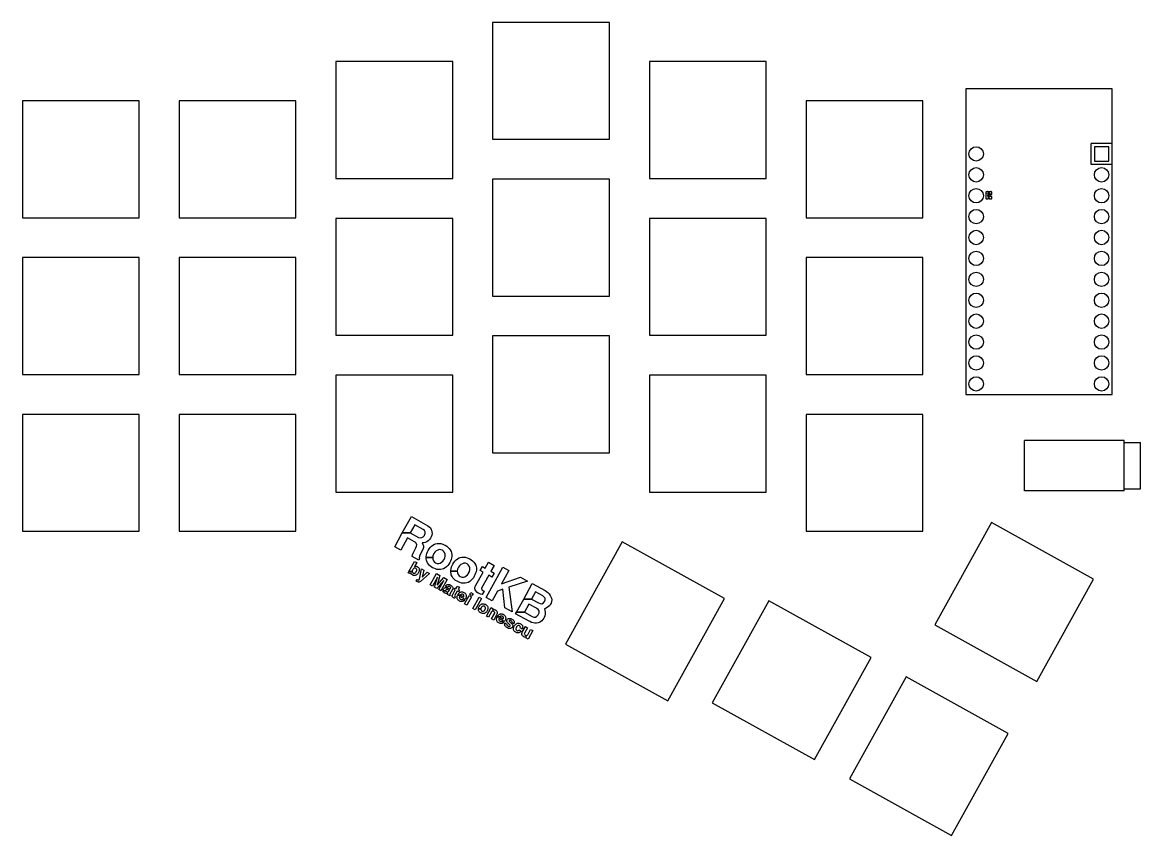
# Model space of a CAD drawing. Extents: x 79 to 215, y -144 to -45.
import ezdxf

# ---------------------------------------------------------------- set-up
doc = ezdxf.new("R2010")
doc.units = 0
doc.layers.add('BLACK', color=7, linetype='CONTINUOUS')

msp = doc.modelspace()

# ---------------------------------------------------------------- linework, layer by layer
at = {"layer": 'BLACK', "linetype": 'CONTINUOUS'}
for p, q in [((135.775, -45.2875), (135.775, -59.4875)), ((149.975, -45.2875), (135.775, -45.2875)), ((149.975, -59.4875), (149.975, -45.2875)), ((116.725, -50.05), (116.725, -64.25)), ((130.925, -50.05), (116.725, -50.05)), ((130.925, -64.25), (130.925, -50.05)), ((154.825, -50.05), (154.825, -64.25)), ((169.025, -50.05), (154.825, -50.05)), ((169.025, -64.25), (169.025, -50.05)), ((193.2745, -53.354545), (193.2745, -90.474545)), ((211.0545, -53.354545), (193.2745, -53.354545)), ((211.0545, -90.474545), (211.0545, -53.354545)), ((78.625, -54.8125), (78.625, -69.0125)), ((92.825, -54.8125), (78.625, -54.8125)), ((92.825, -69.0125), (92.825, -54.8125)), ((97.675, -54.8125), (97.675, -69.0125)), ((111.875, -54.8125), (97.675, -54.8125)), ((111.875, -69.0125), (111.875, -54.8125)), ((173.875, -54.8125), (173.875, -69.0125)), ((188.075, -54.8125), (173.875, -54.8125)), ((188.075, -69.0125), (188.075, -54.8125)), ((135.775, -59.4875), (149.975, -59.4875)), ((208.5145, -62.534545), (208.5145, -59.994545)), ((211.0545, -59.994545), (208.5145, -59.994545)), ((210.6608, -60.388245), (208.9082, -60.388245)), ((208.9082, -60.388245), (208.9082, -62.140845)), ((210.6608, -62.140845), (210.6608, -60.388245)), ((208.9082, -62.140845), (210.6608, -62.140845)), ((211.0545, -62.534545), (208.5145, -62.534545)), ((116.725, -64.25), (130.925, -64.25)), ((135.775, -64.3375), (135.775, -78.5375)), ((149.975, -64.3375), (135.775, -64.3375)), ((149.975, -78.5375), (149.975, -64.3375)), ((154.825, -64.25), (169.025, -64.25)), ((195.744865, -65.883575), (195.750574, -65.854874)), ((195.744865, -65.883575), (195.750574, -65.854874)), ((195.750574, -66.712276), (195.744865, -65.883575)), ((195.750574, -66.012276), (195.744865, -65.883575)), ((195.750574, -65.854874), (195.791164, -65.814284)), ((195.750574, -65.854874), (195.791164, -65.814284)), ((195.791164, -66.052866), (195.750574, -66.012276)), ((195.791164, -65.814284), (195.919865, -65.808575)), ((195.791164, -65.814284), (196.319865, -65.808575)), ((195.819865, -66.058575), (195.791164, -66.052866)), ((196.348566, -66.052866), (195.819865, -66.058575)), ((195.919865, -65.808575), (195.948566, -65.814284)), ((195.944865, -66.283575), (195.950574, -66.254874)), ((195.950574, -66.412276), (195.944865, -66.283575)), ((195.948566, -65.814284), (195.989156, -65.854874)), ((195.950574, -66.254874), (195.991164, -66.214284)), ((195.991164, -66.452866), (195.950574, -66.412276)), ((195.989156, -65.854874), (195.994865, -66.683575)), ((195.991164, -66.214284), (196.119865, -66.208575)), ((196.019865, -66.458575), (195.991164, -66.452866)), ((196.148566, -66.452866), (196.019865, -66.458575)), ((196.119865, -66.208575), (196.148566, -66.214284)), ((196.144865, -65.883575), (196.150574, -65.854874)), ((196.150574, -66.212276), (196.144865, -65.883575)), ((196.144865, -66.483575), (196.150574, -66.454874)), ((196.150574, -66.712276), (196.144865, -66.483575)), ((196.148566, -66.214284), (196.189156, -66.254874)), ((196.189156, -66.412276), (196.148566, -66.452866)), ((196.150574, -65.854874), (196.191164, -65.814284)), ((196.191164, -66.252866), (196.150574, -66.212276)), ((196.150574, -66.454874), (196.191164, -66.414284)), ((196.189156, -66.254874), (196.194865, -66.383575)), ((196.194865, -66.383575), (196.189156, -66.412276)), ((196.191164, -65.814284), (196.319865, -65.808575)), ((196.219865, -66.258575), (196.191164, -66.252866)), ((196.191164, -66.414284), (196.319865, -66.408575)), ((196.348566, -66.252866), (196.219865, -66.258575)), ((196.319865, -65.808575), (196.348566, -65.814284)), ((196.319865, -65.808575), (196.348566, -65.814284)), ((196.319865, -66.408575), (196.348566, -66.414284)), ((196.348566, -65.814284), (196.389156, -65.854874)), ((196.348566, -65.814284), (196.389156, -65.854874)), ((196.389156, -66.012276), (196.348566, -66.052866)), ((196.389156, -66.212276), (196.348566, -66.252866)), ((196.348566, -66.414284), (196.389156, -66.454874)), ((196.389156, -65.854874), (196.394865, -65.983575)), ((196.389156, -65.854874), (196.394865, -66.183575)), ((196.394865, -65.983575), (196.389156, -66.012276)), ((196.394865, -66.183575), (196.389156, -66.212276)), ((196.389156, -66.454874), (196.394865, -66.683575)), ((195.791164, -66.752866), (195.750574, -66.712276)), ((195.819865, -66.758575), (195.791164, -66.752866)), ((195.948566, -66.752866), (195.819865, -66.758575)), ((195.989156, -66.712276), (195.948566, -66.752866)), ((195.994865, -66.683575), (195.989156, -66.712276)), ((196.191164, -66.752866), (196.150574, -66.712276)), ((196.219865, -66.758575), (196.191164, -66.752866)), ((196.348566, -66.752866), (196.219865, -66.758575)), ((196.389156, -66.712276), (196.348566, -66.752866)), ((196.394865, -66.683575), (196.389156, -66.712276)), ((78.625, -69.0125), (92.825, -69.0125)), ((97.675, -69.0125), (111.875, -69.0125)), ((116.725, -69.1), (116.725, -83.3)), ((130.925, -69.1), (116.725, -69.1)), ((130.925, -83.3), (130.925, -69.1)), ((154.825, -69.1), (154.825, -83.3)), ((169.025, -69.1), (154.825, -69.1)), ((169.025, -83.3), (169.025, -69.1)), ((173.875, -69.0125), (188.075, -69.0125)), ((78.625, -73.8625), (78.625, -88.0625)), ((92.825, -73.8625), (78.625, -73.8625)), ((92.825, -88.0625), (92.825, -73.8625)), ((97.675, -73.8625), (97.675, -88.0625)), ((111.875, -73.8625), (97.675, -73.8625)), ((111.875, -88.0625), (111.875, -73.8625)), ((173.875, -73.8625), (173.875, -88.0625)), ((188.075, -73.8625), (173.875, -73.8625)), ((188.075, -88.0625), (188.075, -73.8625)), ((135.775, -78.5375), (149.975, -78.5375)), ((116.725, -83.3), (130.925, -83.3)), ((135.775, -83.3875), (135.775, -97.5875)), ((149.975, -83.3875), (135.775, -83.3875)), ((149.975, -97.5875), (149.975, -83.3875)), ((154.825, -83.3), (169.025, -83.3)), ((78.625, -88.0625), (92.825, -88.0625)), ((97.675, -88.0625), (111.875, -88.0625)), ((116.725, -88.15), (116.725, -102.35)), ((130.925, -88.15), (116.725, -88.15)), ((130.925, -102.35), (130.925, -88.15)), ((154.825, -88.15), (154.825, -102.35)), ((169.025, -88.15), (154.825, -88.15)), ((169.025, -102.35), (169.025, -88.15)), ((173.875, -88.0625), (188.075, -88.0625)), ((193.2745, -90.474545), (211.0545, -90.474545)), ((78.625, -92.9125), (78.625, -107.1125)), ((92.825, -92.9125), (78.625, -92.9125)), ((92.825, -107.1125), (92.825, -92.9125)), ((97.675, -92.9125), (97.675, -107.1125)), ((111.875, -92.9125), (97.675, -92.9125)), ((111.875, -107.1125), (111.875, -92.9125)), ((173.875, -92.9125), (173.875, -107.1125)), ((188.075, -92.9125), (173.875, -92.9125)), ((188.075, -107.1125), (188.075, -92.9125)), ((200.434292, -102.184544), (200.434292, -96.084544)), ((212.534292, -96.084544), (200.434292, -96.084544)), ((212.534292, -102.184544), (212.534292, -96.084544)), ((212.534292, -96.334544), (214.534292, -96.334544)), ((214.534291, -101.934544), (214.534292, -96.334544)), ((135.775, -97.5875), (149.975, -97.5875)), ((116.725, -102.35), (130.925, -102.35)), ((154.825, -102.35), (169.025, -102.35)), ((212.534292, -102.184544), (200.434292, -102.184544)), ((212.534292, -101.934544), (214.534291, -101.934544)), ((124.802233, -107.315662), (125.906845, -105.322889)), ((125.906845, -105.322889), (127.914869, -106.435955)), ((78.625, -107.1125), (92.825, -107.1125)), ((97.675, -107.1125), (111.875, -107.1125)), ((123.875854, -108.986893), (124.802233, -107.315662)), ((124.802233, -107.315662), (125.761756, -107.315662)), ((125.761756, -107.315662), (124.802233, -107.315662)), ((126.307395, -106.331303), (125.761756, -107.315662)), ((125.761756, -107.315662), (126.776022, -107.877879)), ((127.336187, -106.901572), (126.307395, -106.331303)), ((127.488567, -107.013779), (127.336187, -106.901572)), ((127.590675, -107.187571), (127.488567, -107.013779)), ((127.58725, -107.394581), (127.590675, -107.187571)), ((127.914869, -106.435955), (128.085137, -106.554282)), ((128.085137, -106.554282), (128.22104, -106.701449)), ((128.22104, -106.701449), (128.322578, -106.877458)), ((128.322578, -106.877458), (128.364139, -106.987703)), ((128.364139, -106.987703), (128.407596, -107.184127)), ((128.407596, -107.184127), (128.410147, -107.386846)), ((173.875, -107.1125), (188.075, -107.1125)), ((196.398829, -106.06335), (189.514533, -118.48295)), ((208.818429, -112.947646), (196.398829, -106.06335)), ((125.42831, -107.917215), (124.609851, -109.393754)), ((126.299878, -108.400333), (125.42831, -107.917215)), ((126.348195, -108.428883), (126.299878, -108.400333)), ((126.504146, -108.563827), (126.348195, -108.428883)), ((126.576921, -108.754965), (126.504146, -108.563827)), ((126.776022, -107.877879), (126.970497, -107.922943)), ((126.970497, -107.922943), (127.171054, -107.874561)), ((127.171054, -107.874561), (127.349081, -107.771045)), ((127.380578, -108.520084), (127.214001, -108.530603)), ((127.214001, -108.530603), (127.31109, -108.708282)), ((127.31109, -108.708282), (127.375016, -108.892997)), ((127.349081, -107.771045), (127.481954, -107.627104)), ((127.572841, -108.481352), (127.380578, -108.520084)), ((127.481954, -107.627104), (127.511624, -107.578553)), ((127.511624, -107.578553), (127.58725, -107.394581)), ((127.780152, -108.397348), (127.572841, -108.481352)), ((127.96193, -108.272409), (127.780152, -108.397348)), ((128.118174, -108.106535), (127.96193, -108.272409)), ((128.228873, -107.937036), (128.118174, -108.106535)), ((128.306359, -107.780029), (128.228873, -107.937036)), ((128.371792, -107.595862), (128.306359, -107.780029)), ((128.410147, -107.386846), (128.371792, -107.595862)), ((128.53043, -108.786571), (128.717647, -108.685565)), ((128.717647, -108.685565), (128.849848, -108.636461)), ((128.849848, -108.636461), (129.055708, -108.591892)), ((129.055708, -108.591892), (129.267172, -108.583261)), ((129.267172, -108.583261), (129.484242, -108.610566)), ((129.484242, -108.610566), (129.706918, -108.673809)), ((129.706918, -108.673809), (129.896763, -108.753963)), ((151.537349, -108.408053), (144.653052, -120.827652)), ((163.956948, -115.29235), (151.537349, -108.408053)), ((124.609851, -109.393754), (123.875854, -108.986893)), ((126.006069, -110.16769), (126.045004, -109.965509)), ((126.045004, -109.965509), (126.10364, -109.774407)), ((126.10364, -109.774407), (126.146521, -109.682564)), ((126.146521, -109.682564), (126.459127, -109.118608)), ((126.459127, -109.118608), (126.543218, -108.937976)), ((126.543218, -108.937976), (126.576921, -108.754965)), ((127.344281, -109.220532), (126.88768, -110.136959)), ((127.384373, -109.096368), (127.344281, -109.220532)), ((127.375016, -108.892997), (127.384373, -109.096368)), ((127.705044, -110.209318), (127.740439, -109.984479)), ((127.740439, -109.984479), (127.796403, -109.792767)), ((127.796403, -109.792767), (127.876429, -109.597102)), ((127.876429, -109.597102), (127.957774, -109.437725)), ((127.957774, -109.437725), (128.072219, -109.250989)), ((128.072219, -109.250989), (128.195902, -109.087045)), ((128.195902, -109.087045), (128.356515, -108.920397)), ((128.356515, -108.920397), (128.53043, -108.786571)), ((128.530889, -110.074362), (128.494836, -110.283683)), ((128.611248, -109.887079), (128.530889, -110.074362)), ((128.649182, -109.822241), (128.611248, -109.887079)), ((128.773783, -109.651386), (128.649182, -109.822241)), ((128.93123, -109.50317), (128.773783, -109.651386)), ((129.108681, -109.398766), (128.93123, -109.50317)), ((129.293829, -109.343528), (129.108681, -109.398766)), ((129.490252, -109.346286), (129.293829, -109.343528)), ((129.679092, -109.415588), (129.490252, -109.346286)), ((129.813686, -109.512461), (129.679092, -109.415588)), ((129.940851, -109.68191), (129.813686, -109.512461)), ((129.896763, -108.753963), (130.012538, -108.814035)), ((130.004917, -109.877685), (129.940851, -109.68191)), ((130.013611, -109.936547), (130.004917, -109.877685)), ((130.011118, -110.136579), (130.013611, -109.936547)), ((130.012538, -108.814035), (130.194039, -108.926205)), ((130.194039, -108.926205), (130.352425, -109.048689)), ((130.352425, -109.048689), (130.511975, -109.209282)), ((130.511975, -109.209282), (130.638239, -109.384725)), ((130.638239, -109.384725), (130.731217, -109.575019)), ((130.731217, -109.575019), (130.77471, -109.710132)), ((130.77471, -109.710132), (130.8114, -109.920617)), ((130.8114, -109.920617), (130.812828, -110.137474)), ((125.613756, -111.990699), (126.291477, -110.768057)), ((126.79988, -110.607706), (126.006069, -110.16769)), ((126.548782, -110.910684), (126.277028, -111.400941)), ((126.277028, -111.400941), (126.345153, -111.366561)), ((126.291477, -110.768057), (126.548782, -110.910684)), ((126.345153, -111.366561), (126.418032, -111.352535)), ((126.418032, -111.352535), (126.495663, -111.358863)), ((126.495663, -111.358863), (126.565988, -111.380487)), ((126.565988, -111.380487), (126.627259, -111.40993)), ((126.627259, -111.40993), (126.694063, -111.453366)), ((126.878031, -110.466718), (126.79988, -110.607706)), ((126.88768, -110.136959), (126.842424, -110.334553)), ((126.842424, -110.334553), (126.878031, -110.466718)), ((127.704299, -110.428466), (127.704791, -110.283683)), ((127.738203, -110.641922), (127.704299, -110.428466)), ((127.704791, -110.283683), (127.705044, -110.209318)), ((127.704791, -110.283683), (128.494836, -110.283683)), ((128.494836, -110.283683), (127.704791, -110.283683)), ((127.767974, -110.745261), (127.738203, -110.641922)), ((127.851494, -110.939606), (127.767974, -110.745261)), ((127.966984, -111.117507), (127.851494, -110.939606)), ((128.114444, -111.278965), (127.966984, -111.117507)), ((128.293874, -111.423978), (128.114444, -111.278965)), ((128.467821, -111.532262), (128.293874, -111.423978)), ((128.494836, -110.283683), (128.513616, -110.496473)), ((128.513616, -110.496473), (128.582568, -110.69114)), ((128.582568, -110.69114), (128.70969, -110.85821)), ((128.70969, -110.85821), (128.840574, -110.952497)), ((128.840574, -110.952497), (129.02789, -111.023594)), ((129.02789, -111.023594), (129.23741, -111.029357)), ((129.23741, -111.029357), (129.398094, -110.984513)), ((129.398094, -110.984513), (129.584907, -110.878102)), ((129.584907, -110.878102), (129.733308, -110.736957)), ((129.733308, -110.736957), (129.849419, -110.573766)), ((129.849419, -110.573766), (129.872977, -110.53285)), ((129.872977, -110.53285), (129.960202, -110.342494)), ((129.960202, -110.342494), (130.011118, -110.136579)), ((130.182695, -111.410739), (130.007665, -111.552221)), ((130.318538, -111.266528), (130.182695, -111.410739)), ((130.445277, -111.098399), (130.318538, -111.266528)), ((130.562912, -110.906351), (130.445277, -111.098399)), ((130.64424, -110.746911), (130.562912, -110.906351)), ((130.72386, -110.551594), (130.64424, -110.746911)), ((130.778993, -110.360703), (130.72386, -110.551594)), ((130.812828, -110.137474), (130.778993, -110.360703)), ((130.787077, -111.450525), (130.867103, -111.25486)), ((130.867103, -111.25486), (130.948449, -111.095483)), ((130.948449, -111.095483), (131.062894, -110.908746)), ((131.062894, -110.908746), (131.186577, -110.744802)), ((131.186577, -110.744802), (131.347189, -110.578155)), ((131.347189, -110.578155), (131.521104, -110.444329)), ((131.521104, -110.444329), (131.708321, -110.343323)), ((131.764457, -111.309144), (131.639856, -111.479999)), ((131.708321, -110.343323), (131.840523, -110.294219)), ((131.921905, -111.160928), (131.764457, -111.309144)), ((131.840523, -110.294219), (132.046382, -110.24965)), ((132.099355, -111.056524), (131.921905, -111.160928)), ((132.046382, -110.24965), (132.257847, -110.241019)), ((132.284503, -111.001286), (132.099355, -111.056524)), ((132.257847, -110.241019), (132.474917, -110.268324)), ((132.480927, -111.004044), (132.284503, -111.001286)), ((132.474917, -110.268324), (132.697592, -110.331567)), ((132.669766, -111.073345), (132.480927, -111.004044)), ((132.804361, -111.170218), (132.669766, -111.073345)), ((132.697592, -110.331567), (132.887437, -110.411721)), ((132.931525, -111.339668), (132.804361, -111.170218)), ((132.887437, -110.411721), (133.003213, -110.471793)), ((132.995591, -111.535443), (132.931525, -111.339668)), ((133.003213, -110.471793), (133.184714, -110.583963)), ((133.184714, -110.583963), (133.343099, -110.706447)), ((133.343099, -110.706447), (133.502649, -110.86704)), ((133.502649, -110.86704), (133.628914, -111.042483)), ((133.628914, -111.042483), (133.721891, -111.232777)), ((133.721891, -111.232777), (133.765384, -111.36789)), ((133.765384, -111.36789), (133.802075, -111.578374)), ((134.28001, -111.894429), (134.55283, -111.402249)), ((134.55283, -111.402249), (134.891203, -111.589813)), ((134.891203, -111.589813), (135.285276, -110.878887)), ((135.285276, -110.878887), (135.970568, -111.25875)), ((135.970568, -111.25875), (135.576495, -111.969676)), ((125.529856, -112.142058), (125.613756, -111.990699)), ((125.78716, -112.284685), (125.529856, -112.142058)), ((125.613756, -111.990699), (126.01514, -111.990699)), ((126.01514, -111.990699), (125.613756, -111.990699)), ((125.851458, -112.168689), (125.78716, -112.284685)), ((125.858842, -112.192267), (125.851458, -112.168689)), ((125.887441, -112.26141), (125.858842, -112.192267)), ((125.929183, -112.326966), (125.887441, -112.26141)), ((125.975786, -112.373547), (125.929183, -112.326966)), ((126.035507, -112.418786), (125.975786, -112.373547)), ((126.018723, -111.917286), (126.01514, -111.990699)), ((126.01514, -111.990699), (126.017346, -112.012244)), ((126.017346, -112.012244), (126.037954, -112.083528)), ((126.03913, -111.841418), (126.018723, -111.917286)), ((126.101181, -112.458749), (126.035507, -112.418786)), ((126.037954, -112.083528), (126.082384, -112.145119)), ((126.07188, -111.771037), (126.03913, -111.841418)), ((126.080578, -111.755913), (126.07188, -111.771037)), ((126.123414, -111.695213), (126.080578, -111.755913)), ((126.082384, -112.145119), (126.130736, -112.180237)), ((126.112234, -112.464634), (126.101181, -112.458749)), ((126.191735, -112.493471), (126.112234, -112.464634)), ((126.178107, -111.641884), (126.123414, -111.695213)), ((126.130736, -112.180237), (126.202192, -112.205238)), ((126.2469, -111.600385), (126.178107, -111.641884)), ((126.274964, -112.500683), (126.191735, -112.493471)), ((126.202192, -112.205238), (126.276215, -112.202443)), ((126.292576, -111.584246), (126.2469, -111.600385)), ((126.349271, -112.489653), (126.274964, -112.500683)), ((126.276215, -112.202443), (126.326989, -112.185139)), ((126.366325, -111.577746), (126.292576, -111.584246)), ((126.326989, -112.185139), (126.393837, -112.143705)), ((126.426318, -112.462734), (126.349271, -112.489653)), ((126.439733, -111.600877), (126.366325, -111.577746)), ((126.393837, -112.143705), (126.447508, -112.090333)), ((126.492617, -112.428165), (126.426318, -112.462734)), ((126.489042, -111.63646), (126.439733, -111.600877)), ((126.447508, -112.090333), (126.490029, -112.029509)), ((126.534363, -111.69825), (126.489042, -111.63646)), ((126.490029, -112.029509), (126.498734, -112.014348)), ((126.51433, -112.414707), (126.492617, -112.428165)), ((126.498734, -112.014348), (126.532802, -111.94159)), ((126.575759, -112.371075), (126.51433, -112.414707)), ((126.532802, -111.94159), (126.554014, -111.864269)), ((126.5554, -111.769295), (126.534363, -111.69825)), ((126.554014, -111.864269), (126.557708, -111.790656)), ((126.557708, -111.790656), (126.5554, -111.769295)), ((126.631618, -112.32256), (126.575759, -112.371075)), ((126.681908, -112.269161), (126.631618, -112.32256)), ((126.726629, -112.210879), (126.681908, -112.269161)), ((126.694063, -111.453366), (126.749802, -111.503481)), ((126.76578, -112.147713), (126.726629, -112.210879)), ((126.749802, -111.503481), (126.800846, -111.570389)), ((126.787939, -112.105394), (126.76578, -112.147713)), ((126.818557, -112.035829), (126.787939, -112.105394)), ((126.800846, -111.570389), (126.83683, -111.646387)), ((126.844883, -111.95395), (126.818557, -112.035829)), ((126.83683, -111.646387), (126.855685, -111.718763)), ((126.859846, -111.873812), (126.844883, -111.95395)), ((126.855685, -111.718763), (126.863447, -111.795416)), ((126.863447, -111.795416), (126.859846, -111.873812)), ((126.906205, -112.941006), (127.12809, -111.687545)), ((128.099632, -112.22608), (126.995675, -113.212608)), ((127.12809, -111.687545), (127.412631, -111.845269)), ((127.412631, -111.845269), (127.222318, -112.69567)), ((127.222318, -112.69567), (127.835278, -112.079546)), ((127.835278, -112.079546), (128.099632, -112.22608)), ((128.194547, -113.619121), (128.956168, -112.245119)), ((128.625589, -111.612418), (128.467821, -111.532262)), ((129.081118, -112.669594), (128.470116, -113.771871)), ((128.818919, -111.689945), (128.625589, -111.612418)), ((128.708836, -113.904196), (129.081118, -112.669594)), ((129.00794, -111.742284), (128.818919, -111.689945)), ((128.956168, -112.245119), (129.360229, -112.469094)), ((129.229075, -111.771843), (129.00794, -111.742284)), ((129.360229, -112.469094), (129.023705, -113.661103)), ((129.023705, -113.661103), (129.859779, -112.745999)), ((129.444005, -111.765131), (129.229075, -111.771843)), ((129.652728, -111.72215), (129.444005, -111.765131)), ((129.819526, -111.65926), (129.652728, -111.72215)), ((130.007665, -111.552221), (129.819526, -111.65926)), ((129.859779, -112.745999), (130.260316, -112.96802)), ((130.694974, -112.086224), (130.695466, -111.941441)), ((130.728878, -112.29968), (130.694974, -112.086224)), ((130.695466, -111.941441), (130.695719, -111.867076)), ((130.695466, -111.941441), (131.48551, -111.941441)), ((131.48551, -111.941441), (130.695466, -111.941441)), ((130.695719, -111.867076), (130.731113, -111.642237)), ((130.758649, -112.403019), (130.728878, -112.29968)), ((130.731113, -111.642237), (130.787077, -111.450525)), ((130.842168, -112.597364), (130.758649, -112.403019)), ((130.957658, -112.775265), (130.842168, -112.597364)), ((131.105118, -112.936723), (130.957658, -112.775265)), ((131.521564, -111.73212), (131.48551, -111.941441)), ((131.48551, -111.941441), (131.504291, -112.154231)), ((131.504291, -112.154231), (131.573242, -112.348898)), ((131.601923, -111.544837), (131.521564, -111.73212)), ((131.573242, -112.348898), (131.700365, -112.515968)), ((131.639856, -111.479999), (131.601923, -111.544837)), ((131.700365, -112.515968), (131.831248, -112.610255)), ((131.831248, -112.610255), (132.018565, -112.681352)), ((132.018565, -112.681352), (132.228085, -112.687115)), ((132.228085, -112.687115), (132.388769, -112.642271)), ((132.388769, -112.642271), (132.575582, -112.53586)), ((132.575582, -112.53586), (132.723983, -112.394715)), ((132.723983, -112.394715), (132.840094, -112.231524)), ((132.840094, -112.231524), (132.863652, -112.190608)), ((132.863652, -112.190608), (132.950877, -112.000252)), ((132.950877, -112.000252), (133.001793, -111.794337)), ((133.004286, -111.594305), (132.995591, -111.535443)), ((133.001793, -111.794337), (133.004286, -111.594305)), ((133.435952, -112.756156), (133.309213, -112.924286)), ((133.553587, -112.564109), (133.435952, -112.756156)), ((133.634914, -112.404669), (133.553587, -112.564109)), ((133.714535, -112.209352), (133.634914, -112.404669)), ((133.695249, -113.747371), (134.618384, -112.081992)), ((133.769667, -112.018461), (133.714535, -112.209352)), ((133.803502, -111.795232), (133.769667, -112.018461)), ((133.802075, -111.578374), (133.803502, -111.795232)), ((134.618384, -112.081992), (134.28001, -111.894429)), ((135.303676, -112.461856), (134.432642, -114.033241)), ((134.991764, -115.148542), (137.022755, -111.484539)), ((135.685627, -112.673575), (135.303676, -112.461856)), ((135.576495, -111.969676), (135.958447, -112.181395)), ((135.958447, -112.181395), (135.685627, -112.673575)), ((137.757606, -111.891874), (136.867153, -113.498293)), ((136.867153, -113.498293), (139.153824, -112.66581)), ((137.022755, -111.484539), (137.757606, -111.891874)), ((139.153824, -112.66581), (140.030519, -113.15177)), ((126.481198, -113.178759), (126.594873, -112.973684)), ((126.661432, -113.251856), (126.481198, -113.178759)), ((126.594873, -112.973684), (126.633324, -112.994998)), ((126.633324, -112.994998), (126.709905, -113.027626)), ((126.708675, -113.27032), (126.661432, -113.251856)), ((126.787596, -113.286566), (126.708675, -113.27032)), ((126.709905, -113.027626), (126.785845, -113.034442)), ((126.785845, -113.034442), (126.856513, -113.003259)), ((126.861736, -113.282362), (126.787596, -113.286566)), ((126.856513, -113.003259), (126.906205, -112.941006)), ((126.931095, -113.25771), (126.861736, -113.282362)), ((126.995675, -113.212608), (126.931095, -113.25771)), ((128.470116, -113.771871), (128.194547, -113.619121)), ((128.984405, -114.056947), (128.708836, -113.904196)), ((129.837147, -113.081547), (128.984405, -114.056947)), ((129.223125, -114.189271), (129.837147, -113.081547)), ((130.260316, -112.96802), (129.498694, -114.342022)), ((129.786552, -114.189022), (129.809016, -114.144161)), ((129.809016, -114.144161), (129.850517, -114.082621)), ((129.850517, -114.082621), (129.906328, -114.028014)), ((129.906328, -114.028014), (129.972349, -113.987902)), ((129.972349, -113.987902), (129.994146, -113.978695)), ((129.994146, -113.978695), (130.069823, -113.959332)), ((130.058389, -113.767582), (130.106494, -113.698636)), ((130.302556, -113.902926), (130.058389, -113.767582)), ((130.069823, -113.959332), (130.147852, -113.958454)), ((130.106494, -113.698636), (130.158415, -113.643271)), ((130.147852, -113.958454), (130.22009, -113.973469)), ((130.158415, -113.643271), (130.222429, -113.596627)), ((130.22009, -113.973469), (130.244593, -113.981801)), ((130.222429, -113.596627), (130.291427, -113.567721)), ((130.244593, -113.981801), (130.314284, -114.009356)), ((130.291427, -113.567721), (130.309456, -113.563266)), ((130.35564, -113.838521), (130.302556, -113.902926)), ((130.309456, -113.563266), (130.386417, -113.556812)), ((130.314284, -114.009356), (130.383912, -114.0368)), ((130.426667, -113.804378), (130.35564, -113.838521)), ((130.383912, -114.0368), (130.451523, -114.063412)), ((130.386417, -113.556812), (130.460277, -113.56629)), ((130.499855, -113.808085), (130.426667, -113.804378)), ((130.451523, -114.063412), (130.525667, -114.084937)), ((130.460277, -113.56629), (130.540224, -113.589885)), ((130.571654, -113.837621), (130.499855, -113.808085)), ((130.525667, -114.084937), (130.589829, -114.088973)), ((130.540224, -113.589885), (130.613593, -113.621345)), ((130.581767, -113.843355), (130.571654, -113.837621)), ((130.646766, -113.889594), (130.581767, -113.843355)), ((130.589829, -114.088973), (130.654883, -114.053848)), ((130.613593, -113.621345), (130.66499, -113.648081)), ((130.68997, -113.954256), (130.646766, -113.889594)), ((130.654883, -114.053848), (130.676132, -114.026226)), ((130.66499, -113.648081), (130.736948, -113.691668)), ((130.676132, -114.026226), (130.68997, -113.954256)), ((130.736948, -113.691668), (130.798537, -113.736907)), ((130.798537, -113.736907), (130.864523, -113.799795)), ((130.864523, -113.799795), (130.912075, -113.86562)), ((130.939296, -114.099832), (130.908497, -114.178137)), ((130.912075, -113.86562), (130.94119, -113.934382)), ((130.95166, -114.024463), (130.939296, -114.099832)), ((130.94119, -113.934382), (130.95166, -114.024463)), ((131.103094, -114.159012), (131.205402, -113.974445)), ((131.229984, -114.229348), (131.103094, -114.159012)), ((131.284549, -113.081736), (131.105118, -112.936723)), ((131.205402, -113.974445), (131.332292, -114.044781)), ((131.458496, -113.19002), (131.284549, -113.081736)), ((131.332292, -114.044781), (131.480069, -113.778184)), ((131.616263, -113.270176), (131.458496, -113.19002)), ((131.480069, -113.778184), (131.737053, -113.920632)), ((131.737053, -113.920632), (131.589276, -114.18723)), ((131.809594, -113.347703), (131.616263, -113.270176)), ((131.998614, -113.400042), (131.809594, -113.347703)), ((132.21975, -113.429601), (131.998614, -113.400042)), ((132.434679, -113.422889), (132.21975, -113.429601)), ((132.643402, -113.379908), (132.434679, -113.422889)), ((132.8102, -113.317018), (132.643402, -113.379908)), ((132.99834, -113.209979), (132.8102, -113.317018)), ((133.173369, -113.068497), (132.99834, -113.209979)), ((133.309213, -112.924286), (133.173369, -113.068497)), ((133.631526, -114.016493), (133.663571, -113.815197)), ((133.67653, -114.218432), (133.631526, -114.016493)), ((133.663571, -113.815197), (133.695249, -113.747371)), ((134.432642, -114.033241), (134.466064, -114.229165)), ((137.002336, -114.155196), (136.384509, -114.369007)), ((137.250151, -116.400386), (137.002336, -114.155196)), ((140.030519, -113.15177), (137.753561, -113.920381)), ((137.753561, -113.920381), (138.141372, -116.894398)), ((139.551935, -115.349196), (140.596183, -113.465323)), ((140.596183, -113.465323), (142.143644, -114.323094)), ((201.934133, -125.367246), (208.818429, -112.947646)), ((129.498694, -114.342022), (129.223125, -114.189271)), ((129.751108, -114.332567), (129.75113, -114.33242)), ((129.759807, -114.410522), (129.751108, -114.332567)), ((129.75113, -114.33242), (129.761993, -114.258301)), ((129.75113, -114.33242), (130.06449, -114.33242)), ((130.06449, -114.33242), (129.75113, -114.33242)), ((129.77241, -114.447194), (129.759807, -114.410522)), ((129.761993, -114.258301), (129.786552, -114.189022)), ((129.813966, -114.514506), (129.77241, -114.447194)), ((129.870007, -114.568212), (129.813966, -114.514506)), ((129.934646, -114.610482), (129.870007, -114.568212)), ((129.95684, -114.622078), (129.934646, -114.610482)), ((130.025397, -114.649477), (129.95684, -114.622078)), ((130.096916, -114.665793), (130.025397, -114.649477)), ((130.081094, -114.255601), (130.06449, -114.33242)), ((130.06449, -114.33242), (130.104465, -114.400897)), ((130.128669, -114.203149), (130.081094, -114.255601)), ((130.171396, -114.671028), (130.096916, -114.665793)), ((130.104465, -114.400897), (130.162546, -114.441915)), ((130.203403, -114.186842), (130.128669, -114.203149)), ((130.162546, -114.441915), (130.240505, -114.473597)), ((130.248839, -114.665182), (130.171396, -114.671028)), ((130.25907, -114.196689), (130.203403, -114.186842)), ((130.240505, -114.473597), (130.324708, -114.477672)), ((130.329243, -114.648253), (130.248839, -114.665182)), ((130.330903, -114.219525), (130.25907, -114.196689)), ((130.291437, -114.781446), (130.306885, -114.707999)), ((130.565083, -114.933131), (130.291437, -114.781446)), ((130.306885, -114.707999), (130.329243, -114.648253)), ((130.324708, -114.477672), (130.401645, -114.44633)), ((130.404478, -114.248034), (130.330903, -114.219525)), ((130.401645, -114.44633), (130.461806, -114.391275)), ((130.463923, -114.265902), (130.404478, -114.248034)), ((130.461806, -114.391275), (130.507862, -114.325519)), ((130.536877, -114.273671), (130.463923, -114.265902)), ((130.507862, -114.325519), (130.516629, -114.3102)), ((130.516629, -114.3102), (130.536877, -114.273671)), ((130.583733, -114.899486), (130.565083, -114.933131)), ((130.589573, -114.754438), (130.569967, -114.827771)), ((130.569967, -114.827771), (130.583733, -114.899486)), ((130.897916, -114.198172), (130.589573, -114.754438)), ((130.859913, -114.954786), (130.871929, -114.8793)), ((130.876789, -115.030513), (130.859913, -114.954786)), ((130.871929, -114.8793), (130.883809, -114.853865)), ((130.899451, -115.076062), (130.876789, -115.030513)), ((130.883809, -114.853865), (131.229984, -114.229348)), ((130.908497, -114.178137), (130.897916, -114.198172)), ((130.947396, -115.134447), (130.899451, -115.076062)), ((131.012082, -115.180906), (130.947396, -115.134447)), ((131.045501, -115.198208), (131.012082, -115.180906)), ((131.114546, -115.227722), (131.045501, -115.198208)), ((131.186336, -115.251945), (131.114546, -115.227722)), ((131.486969, -114.371797), (131.160331, -114.961067)), ((131.160331, -114.961067), (131.172864, -115.034538)), ((131.172864, -115.034538), (131.215266, -115.065241)), ((131.274434, -115.093012), (131.186336, -115.251945)), ((131.215266, -115.065241), (131.274434, -115.093012)), ((131.454817, -115.134821), (131.46403, -115.050003)), ((131.460219, -115.217343), (131.454817, -115.134821)), ((131.480236, -115.297569), (131.460219, -115.217343)), ((131.46403, -115.050003), (131.482871, -114.977568)), ((131.502031, -115.3508), (131.480236, -115.297569)), ((131.482871, -114.977568), (131.511861, -114.903539)), ((131.630201, -114.451192), (131.486969, -114.371797)), ((131.54219, -115.418953), (131.502031, -115.3508)), ((131.511861, -114.903539), (131.536013, -114.85573)), ((131.536013, -114.85573), (131.54236, -114.843167)), ((131.536013, -114.85573), (131.876368, -114.85573)), ((131.876368, -114.85573), (131.536013, -114.85573)), ((131.593605, -115.479676), (131.54219, -115.418953)), ((131.54236, -114.843167), (131.58881, -114.766085)), ((131.58881, -114.766085), (131.637685, -114.698059)), ((131.589276, -114.18723), (131.732508, -114.266624)), ((131.656275, -115.532966), (131.593605, -115.479676)), ((131.732508, -114.266624), (131.630201, -114.451192)), ((131.637685, -114.698059), (131.688986, -114.639088)), ((131.688986, -114.639088), (131.742712, -114.589173)), ((131.754728, -115.066862), (131.731162, -115.136714)), ((131.731162, -115.136714), (131.738808, -115.212884)), ((131.738808, -115.212884), (131.74442, -115.228283)), ((131.742712, -114.589173), (131.810385, -114.541227)), ((131.74442, -115.228283), (131.786009, -115.294861)), ((131.774061, -115.040298), (131.754728, -115.066862)), ((132.433505, -115.405833), (131.774061, -115.040298)), ((131.786009, -115.294861), (131.84111, -115.343311)), ((131.810385, -114.541227), (131.881551, -114.506322)), ((131.84111, -115.343311), (131.875394, -115.364553)), ((131.875394, -115.364553), (131.944713, -115.394111)), ((131.891912, -114.83513), (131.876368, -114.85573)), ((131.876368, -114.85573), (132.269535, -115.073666)), ((131.881551, -114.506322), (131.955371, -114.484747)), ((131.949979, -114.7799), (131.891912, -114.83513)), ((131.944713, -115.394111), (132.007915, -115.406595)), ((132.023314, -114.748921), (131.949979, -114.7799)), ((131.955371, -114.484747), (132.030872, -114.477034)), ((132.007915, -115.406595), (132.082668, -115.39855)), ((132.104087, -114.752225), (132.023314, -114.748921)), ((132.030872, -114.477034), (132.108056, -114.483183)), ((132.082668, -115.39855), (132.099173, -115.389321)), ((132.099173, -115.389321), (132.356478, -115.531947)), ((132.180866, -114.783239), (132.104087, -114.752225)), ((132.108056, -114.483183), (132.186922, -114.503195)), ((132.202316, -114.796072), (132.180866, -114.783239)), ((132.186922, -114.503195), (132.267471, -114.537069)), ((132.260687, -114.84657), (132.202316, -114.796072)), ((132.29558, -114.914921), (132.260687, -114.84657)), ((132.267471, -114.537069), (132.294694, -114.55144)), ((132.269535, -115.073666), (132.296537, -114.99462)), ((132.294694, -114.55144), (132.357339, -114.590706)), ((132.296537, -114.99462), (132.29558, -114.914921)), ((132.357339, -114.590706), (132.422103, -114.644041)), ((132.377432, -115.937732), (132.945806, -114.912358)), ((132.422103, -114.644041), (132.475508, -114.704157)), ((132.442791, -115.393447), (132.433505, -115.405833)), ((132.482646, -115.330027), (132.442791, -115.393447)), ((132.475508, -114.704157), (132.517556, -114.771055)), ((132.50511, -115.286797), (132.482646, -115.330027)), ((132.535528, -115.215402), (132.50511, -115.286797)), ((132.517556, -114.771055), (132.548246, -114.844734)), ((132.560442, -115.130809), (132.535528, -115.215402)), ((132.548246, -114.844734), (132.559332, -114.884116)), ((132.559332, -114.884116), (132.572344, -114.965167)), ((132.572713, -115.047398), (132.560442, -115.130809)), ((132.572344, -114.965167), (132.572713, -115.047398)), ((133.203111, -115.054984), (132.634737, -116.080359)), ((132.945806, -114.912358), (133.203111, -115.054984)), ((133.014011, -114.789313), (133.139053, -114.563731)), ((133.271316, -114.93194), (133.014011, -114.789313)), ((133.139053, -114.563731), (133.396358, -114.706357)), ((133.396358, -114.706357), (133.271316, -114.93194)), ((133.390309, -116.499179), (134.151931, -115.125178)), ((134.4275, -115.277928), (133.665879, -116.65193)), ((133.736962, -114.339895), (133.67653, -114.218432)), ((133.864814, -114.495589), (133.736962, -114.339895)), ((134.037312, -114.619481), (133.864814, -114.495589)), ((134.126429, -114.665618), (134.037312, -114.619481)), ((134.310549, -114.744322), (134.126429, -114.665618)), ((134.151931, -115.125178), (134.4275, -115.277928)), ((134.501988, -114.808917), (134.310549, -114.744322)), ((134.466064, -114.229165), (134.579135, -114.31104)), ((134.736916, -114.385095), (134.501988, -114.808917)), ((134.579135, -114.31104), (134.736916, -114.385095)), ((135.726616, -115.555877), (134.991764, -115.148542)), ((136.384509, -114.369007), (135.726616, -115.555877)), ((138.67285, -116.935108), (139.551935, -115.349196)), ((139.551935, -115.349196), (140.512576, -115.349196)), ((140.512576, -115.349196), (139.551935, -115.349196)), ((140.997589, -114.47421), (140.512576, -115.349196)), ((140.512576, -115.349196), (141.364491, -115.82142)), ((141.869157, -114.957328), (140.997589, -114.47421)), ((142.015675, -115.058023), (141.869157, -114.957328)), ((142.144437, -115.231657), (142.015675, -115.058023)), ((142.089666, -115.633603), (142.163982, -115.432402)), ((142.143644, -114.323094), (142.325779, -114.435834)), ((142.163982, -115.432402), (142.144437, -115.231657)), ((142.325779, -114.435834), (142.486388, -114.560205)), ((142.486388, -114.560205), (142.646558, -114.720002)), ((142.646558, -114.720002), (142.777428, -114.89563)), ((142.777428, -114.89563), (142.866282, -115.058766)), ((142.866282, -115.058766), (142.935684, -115.255498)), ((142.935684, -115.255498), (142.961675, -115.451472)), ((142.961675, -115.451472), (142.944256, -115.646688)), ((157.072651, -127.711949), (163.956948, -115.29235)), ((131.71895, -115.572729), (131.656275, -115.532966)), ((131.759164, -115.593332), (131.71895, -115.572729)), ((131.830695, -115.6219), (131.759164, -115.593332)), ((131.903698, -115.640943), (131.830695, -115.6219)), ((131.978174, -115.650458), (131.903698, -115.640943)), ((132.054123, -115.650447), (131.978174, -115.650458)), ((132.06503, -115.64967), (132.054123, -115.650447)), ((132.138749, -115.638948), (132.06503, -115.64967)), ((132.217351, -115.615365), (132.138749, -115.638948)), ((132.289927, -115.579698), (132.217351, -115.615365)), ((132.356478, -115.531947), (132.289927, -115.579698)), ((132.634737, -116.080359), (132.377432, -115.937732)), ((133.665879, -116.65193), (133.390309, -116.499179)), ((134.042206, -116.605318), (134.04239, -116.551025)), ((134.05492, -116.685364), (134.042206, -116.605318)), ((134.04239, -116.551025), (134.042485, -116.523138)), ((134.04239, -116.551025), (134.338657, -116.551025)), ((134.338657, -116.551025), (134.04239, -116.551025)), ((134.042485, -116.523138), (134.055758, -116.438823)), ((134.066084, -116.724116), (134.05492, -116.685364)), ((134.055758, -116.438823), (134.076745, -116.366931)), ((134.097404, -116.796996), (134.066084, -116.724116)), ((134.076745, -116.366931), (134.106755, -116.293557)), ((134.140713, -116.863709), (134.097404, -116.796996)), ((134.106755, -116.293557), (134.137259, -116.23379)), ((134.137259, -116.23379), (134.180176, -116.163764)), ((134.19601, -116.924255), (134.140713, -116.863709)), ((134.180176, -116.163764), (134.226557, -116.102285)), ((134.226557, -116.102285), (134.286787, -116.039792)), ((134.286787, -116.039792), (134.352005, -115.989607)), ((134.352177, -116.472529), (134.338657, -116.551025)), ((134.338657, -116.551025), (134.3457, -116.630821)), ((134.3457, -116.630821), (134.371557, -116.703821)), ((134.352005, -115.989607), (134.422211, -115.95173)), ((134.382312, -116.402298), (134.352177, -116.472529)), ((134.371557, -116.703821), (134.419228, -116.766472)), ((134.396537, -116.377984), (134.382312, -116.402298)), ((134.443262, -116.313913), (134.396537, -116.377984)), ((134.419228, -116.766472), (134.468309, -116.80183)), ((134.422211, -115.95173), (134.471787, -115.933316)), ((134.502305, -116.258332), (134.443262, -116.313913)), ((134.468309, -116.80183), (134.538553, -116.828491)), ((134.471787, -115.933316), (134.548984, -115.916603)), ((134.568849, -116.219181), (134.502305, -116.258332)), ((134.538553, -116.828491), (134.617123, -116.830652)), ((134.548984, -115.916603), (134.628283, -115.913366)), ((134.638279, -116.198466), (134.568849, -116.219181)), ((134.617123, -116.830652), (134.677379, -116.813836)), ((134.628283, -115.913366), (134.709685, -115.923606)), ((134.711938, -116.199501), (134.638279, -116.198466)), ((134.677379, -116.813836), (134.747434, -116.773932)), ((134.709685, -115.923606), (134.793188, -115.947322)), ((134.782753, -116.225489), (134.711938, -116.199501)), ((134.747434, -116.773932), (134.803084, -116.721002)), ((134.833226, -116.261816), (134.782753, -116.225489)), ((134.793188, -115.947322), (134.86438, -115.97738)), ((134.803084, -116.721002), (134.846626, -116.659806)), ((134.880913, -116.32536), (134.833226, -116.261816)), ((134.846626, -116.659806), (134.85546, -116.644462)), ((134.85546, -116.644462), (134.88817, -116.573079)), ((134.86438, -115.97738), (134.907796, -115.999906)), ((134.904938, -116.398775), (134.880913, -116.32536)), ((134.88817, -116.573079), (134.907263, -116.49586)), ((134.908198, -116.420849), (134.904938, -116.398775)), ((134.907263, -116.49586), (134.908198, -116.420849)), ((134.907796, -115.999906), (134.975858, -116.04197)), ((134.975858, -116.04197), (135.035253, -116.087902)), ((135.021936, -117.403605), (135.59031, -116.37823)), ((135.070073, -116.856543), (135.022546, -116.919591)), ((135.035253, -116.087902), (135.095084, -116.148124)), ((135.114186, -116.784525), (135.070073, -116.856543)), ((135.095084, -116.148124), (135.142433, -116.213915)), ((135.144684, -116.724735), (135.114186, -116.784525)), ((135.142433, -116.213915), (135.1773, -116.285275)), ((135.174541, -116.651491), (135.144684, -116.724735)), ((135.195216, -116.579907), (135.174541, -116.651491)), ((135.1773, -116.285275), (135.19361, -116.335943)), ((135.19361, -116.335943), (135.207369, -116.414875)), ((135.207904, -116.496196), (135.195216, -116.579907)), ((135.207369, -116.414875), (135.207904, -116.496196)), ((135.59031, -116.37823), (135.847615, -116.520857)), ((135.682908, -116.852003), (135.633231, -116.907615)), ((135.754851, -116.824232), (135.682908, -116.852003)), ((135.780981, -116.821459), (135.754851, -116.824232)), ((135.847615, -116.520857), (135.759872, -116.679149)), ((135.759872, -116.679149), (135.825124, -116.644995)), ((135.854871, -116.829659), (135.780981, -116.821459)), ((135.825124, -116.644995), (135.901312, -116.623572)), ((135.924443, -116.858338), (135.854871, -116.829659)), ((135.901312, -116.623572), (135.977567, -116.62199)), ((135.983918, -116.899323), (135.924443, -116.858338)), ((135.977567, -116.62199), (136.053888, -116.640248)), ((136.053888, -116.640248), (136.108445, -116.665437)), ((136.108445, -116.665437), (136.176128, -116.708427)), ((136.176128, -116.708427), (136.232824, -116.75627)), ((136.232824, -116.75627), (136.284163, -116.81689)), ((136.284163, -116.81689), (136.32115, -116.883849)), ((138.141372, -116.894398), (137.250151, -116.400386)), ((140.17913, -115.950749), (139.633491, -116.935108)), ((141.119056, -116.471759), (140.17913, -115.950749)), ((141.148358, -116.488573), (141.119056, -116.471759)), ((141.313639, -116.6162), (141.148358, -116.488573)), ((141.417171, -116.783337), (141.313639, -116.6162)), ((141.364491, -115.82142), (141.561576, -115.902444)), ((141.424811, -116.998493), (141.417171, -116.783337)), ((141.561576, -115.902444), (141.760448, -115.911311)), ((141.760448, -115.911311), (141.95056, -115.814528)), ((141.95056, -115.814528), (142.073816, -115.661103)), ((142.199083, -116.477671), (142.073048, -116.518011)), ((142.073048, -116.518011), (142.142803, -116.738014)), ((142.073816, -115.661103), (142.089666, -115.633603)), ((142.142803, -116.738014), (142.174791, -116.954597)), ((142.397974, -116.386163), (142.199083, -116.477671)), ((142.569287, -116.268035), (142.397974, -116.386163)), ((142.713021, -116.123289), (142.569287, -116.268035)), ((142.829177, -115.951924), (142.713021, -116.123289)), ((142.883427, -115.841146), (142.829177, -115.951924)), ((142.944256, -115.646688), (142.883427, -115.841146)), ((169.362912, -115.54366), (162.478616, -127.96326)), ((181.782512, -122.427956), (169.362912, -115.54366)), ((134.263297, -116.978635), (134.19601, -116.924255)), ((134.328527, -117.019242), (134.263297, -116.978635)), ((134.38769, -117.0493), (134.328527, -117.019242)), ((134.460189, -117.078373), (134.38769, -117.0493)), ((134.531071, -117.098), (134.460189, -117.078373)), ((134.613997, -117.109084), (134.531071, -117.098)), ((134.694596, -117.106568), (134.613997, -117.109084)), ((134.772867, -117.09045), (134.694596, -117.106568)), ((134.835416, -117.066866), (134.772867, -117.09045)), ((134.905968, -117.026726), (134.835416, -117.066866)), ((134.971604, -116.973671), (134.905968, -117.026726)), ((135.022546, -116.919591), (134.971604, -116.973671)), ((135.279241, -117.546231), (135.021936, -117.403605)), ((135.633231, -116.907615), (135.279241, -117.546231)), ((135.6519, -117.752799), (136.029336, -117.071887)), ((135.909205, -117.895426), (135.6519, -117.752799)), ((136.301206, -117.188238), (135.909205, -117.895426)), ((136.031649, -116.959651), (135.983918, -116.899323)), ((136.029336, -117.071887), (136.044035, -116.99883)), ((136.044035, -116.99883), (136.031649, -116.959651)), ((136.248441, -117.79197), (136.257654, -117.707152)), ((136.253843, -117.874492), (136.248441, -117.79197)), ((136.27386, -117.954718), (136.253843, -117.874492)), ((136.257654, -117.707152), (136.276495, -117.634717)), ((136.295655, -118.007949), (136.27386, -117.954718)), ((136.276495, -117.634717), (136.305485, -117.560688)), ((136.335814, -118.076102), (136.295655, -118.007949)), ((136.329632, -117.125565), (136.301206, -117.188238)), ((136.305485, -117.560688), (136.329637, -117.51288)), ((136.32115, -116.883849), (136.328155, -116.90158)), ((136.328155, -116.90158), (136.346137, -116.973281)), ((136.346669, -117.053915), (136.329632, -117.125565)), ((136.329637, -117.51288), (136.335984, -117.500316)), ((136.329637, -117.51288), (136.669992, -117.51288)), ((136.669992, -117.51288), (136.329637, -117.51288)), ((136.387229, -118.136825), (136.335814, -118.076102)), ((136.335984, -117.500316), (136.382434, -117.423235)), ((136.346137, -116.973281), (136.346669, -117.053915)), ((136.382434, -117.423235), (136.431309, -117.355208)), ((136.449899, -118.190115), (136.387229, -118.136825)), ((136.431309, -117.355208), (136.48261, -117.296237)), ((136.512574, -118.229879), (136.449899, -118.190115)), ((136.48261, -117.296237), (136.536336, -117.246322)), ((136.552788, -118.250481), (136.512574, -118.229879)), ((136.548352, -117.724011), (136.524786, -117.793863)), ((136.524786, -117.793863), (136.532432, -117.870033)), ((136.532432, -117.870033), (136.538044, -117.885432)), ((136.536336, -117.246322), (136.604009, -117.198376)), ((136.538044, -117.885432), (136.579633, -117.95201)), ((136.567685, -117.697447), (136.548352, -117.724011)), ((137.227129, -118.062983), (136.567685, -117.697447)), ((136.579633, -117.95201), (136.634734, -118.00046)), ((136.604009, -117.198376), (136.675175, -117.163471)), ((136.634734, -118.00046), (136.669018, -118.021703)), ((136.669018, -118.021703), (136.738337, -118.05126)), ((136.685536, -117.492279), (136.669992, -117.51288)), ((136.669992, -117.51288), (137.063159, -117.730816)), ((136.675175, -117.163471), (136.748995, -117.141896)), ((136.743603, -117.437049), (136.685536, -117.492279)), ((136.738337, -118.05126), (136.801539, -118.063744)), ((136.816938, -117.406071), (136.743603, -117.437049)), ((136.748995, -117.141896), (136.824496, -117.134183)), ((136.801539, -118.063744), (136.876292, -118.0557)), ((136.897711, -117.409375), (136.816938, -117.406071)), ((136.824496, -117.134183), (136.90168, -117.140333)), ((136.876292, -118.0557), (136.892797, -118.04647)), ((136.892797, -118.04647), (137.150102, -118.189096)), ((136.97449, -117.440388), (136.897711, -117.409375)), ((136.90168, -117.140333), (136.980546, -117.160344)), ((136.99594, -117.453221), (136.97449, -117.440388)), ((136.980546, -117.160344), (137.061095, -117.194218)), ((137.054311, -117.503719), (136.99594, -117.453221)), ((137.083551, -118.236847), (137.010975, -118.272514)), ((137.089204, -117.57207), (137.054311, -117.503719)), ((137.061095, -117.194218), (137.088318, -117.20859)), ((137.063159, -117.730816), (137.090161, -117.651769)), ((137.150102, -118.189096), (137.083551, -118.236847)), ((137.088318, -117.20859), (137.150963, -117.247855)), ((137.090161, -117.651769), (137.089204, -117.57207)), ((137.150963, -117.247855), (137.215727, -117.30119)), ((137.215727, -117.30119), (137.269132, -117.361307)), ((137.236415, -118.050596), (137.227129, -118.062983)), ((137.27627, -117.987176), (137.236415, -118.050596)), ((137.269132, -117.361307), (137.31118, -117.428204)), ((137.298734, -117.943946), (137.27627, -117.987176)), ((137.329152, -117.872551), (137.298734, -117.943946)), ((137.31118, -117.428204), (137.34187, -117.501883)), ((137.354066, -117.787959), (137.329152, -117.872551)), ((137.34187, -117.501883), (137.352956, -117.541266)), ((137.352956, -117.541266), (137.365968, -117.622316)), ((137.366337, -117.704547), (137.354066, -117.787959)), ((137.365968, -117.622316), (137.366337, -117.704547)), ((137.49496, -117.996681), (137.510847, -117.915153)), ((137.504963, -118.07504), (137.49496, -117.996681)), ((137.540855, -118.150232), (137.504963, -118.07504)), ((137.510847, -117.915153), (137.538045, -117.85498)), ((137.538045, -117.85498), (137.581002, -117.793731)), ((137.592225, -118.21216), (137.540855, -118.150232)), ((137.581002, -117.793731), (137.641366, -117.741951)), ((137.837276, -118.453972), (137.592225, -118.21216)), ((137.641366, -117.741951), (137.714475, -117.708304)), ((137.714475, -117.708304), (137.770296, -117.695945)), ((137.770296, -117.695945), (137.850958, -117.692826)), ((137.797603, -117.971627), (137.794306, -118.045985)), ((137.794306, -118.045985), (137.79757, -118.049522)), ((137.79757, -118.049522), (138.108122, -118.355288)), ((137.816981, -117.948106), (137.797603, -117.971627)), ((137.887411, -117.926741), (137.816981, -117.948106)), ((137.850958, -117.692826), (137.925426, -117.703462)), ((137.929507, -117.9294), (137.887411, -117.926741)), ((137.925426, -117.703462), (138.003522, -117.726572)), ((137.998888, -117.954604), (137.929507, -117.9294)), ((138.023061, -117.968815), (137.998888, -117.954604)), ((138.003522, -117.726572), (138.073349, -117.75631)), ((138.085877, -118.017482), (138.023061, -117.968815)), ((138.073349, -117.75631), (138.121382, -117.781227)), ((138.128426, -118.07835), (138.085877, -118.017482)), ((138.115739, -118.207036), (138.140163, -118.136192)), ((138.363751, -118.344511), (138.115739, -118.207036)), ((138.121382, -117.781227), (138.187989, -117.822256)), ((138.140163, -118.136192), (138.128426, -118.07835)), ((138.187989, -117.822256), (138.254858, -117.874501)), ((138.254858, -117.874501), (138.310053, -117.931461)), ((138.310053, -117.931461), (138.353576, -117.993134)), ((138.353576, -117.993134), (138.377517, -118.040073)), ((138.377517, -118.040073), (138.401878, -118.11675)), ((138.407705, -118.193048), (138.394995, -118.268969)), ((138.401878, -118.11675), (138.407705, -118.193048)), ((138.565193, -117.129326), (138.67285, -116.935108)), ((140.216045, -118.044409), (138.565193, -117.129326)), ((138.67285, -116.935108), (139.633491, -116.935108)), ((139.633491, -116.935108), (138.67285, -116.935108)), ((139.633491, -116.935108), (140.573417, -117.456118)), ((140.289234, -118.083285), (140.216045, -118.044409)), ((140.505237, -118.177622), (140.289234, -118.083285)), ((140.715897, -118.238524), (140.505237, -118.177622)), ((140.573417, -117.456118), (140.774766, -117.53416)), ((140.921214, -118.265991), (140.715897, -118.238524)), ((140.774766, -117.53416), (140.983461, -117.529273)), ((140.983461, -117.529273), (141.169311, -117.424036)), ((141.315821, -118.220619), (141.121189, -118.260023)), ((141.169311, -117.424036), (141.313188, -117.249635)), ((141.313188, -117.249635), (141.351083, -117.185694)), ((141.425155, -118.183013), (141.315821, -118.220619)), ((141.351083, -117.185694), (141.424811, -116.998493)), ((141.600863, -118.094177), (141.425155, -118.183013)), ((141.756682, -117.976037), (141.600863, -118.094177)), ((141.892613, -117.828591), (141.756682, -117.976037)), ((142.008654, -117.651841), (141.892613, -117.828591)), ((142.044151, -117.583826), (142.008654, -117.651841)), ((142.125465, -117.377503), (142.044151, -117.583826)), ((142.169012, -117.167761), (142.125465, -117.377503)), ((142.174791, -116.954597), (142.169012, -117.167761)), ((136.624319, -118.27905), (136.552788, -118.250481)), ((136.697322, -118.298092), (136.624319, -118.27905)), ((136.771798, -118.307607), (136.697322, -118.298092)), ((136.847747, -118.307596), (136.771798, -118.307607)), ((136.858654, -118.306819), (136.847747, -118.307596)), ((136.932373, -118.296097), (136.858654, -118.306819)), ((137.010975, -118.272514), (136.932373, -118.296097)), ((137.232333, -118.409143), (137.242346, -118.329398)), ((137.241678, -118.487785), (137.232333, -118.409143)), ((137.27038, -118.565323), (137.241678, -118.487785)), ((137.242346, -118.329398), (137.266985, -118.258715)), ((137.266985, -118.258715), (137.271715, -118.248549)), ((137.286114, -118.593957), (137.27038, -118.565323)), ((137.271715, -118.248549), (137.525174, -118.389044)), ((137.333264, -118.658938), (137.286114, -118.593957)), ((137.385307, -118.712595), (137.333264, -118.658938)), ((137.448084, -118.764368), (137.385307, -118.712595)), ((137.508598, -118.806072), (137.448084, -118.764368)), ((137.576567, -118.846468), (137.508598, -118.806072)), ((137.525174, -118.389044), (137.519471, -118.467123)), ((137.519471, -118.467123), (137.549533, -118.539681)), ((137.549533, -118.539681), (137.560419, -118.555189)), ((137.560419, -118.555189), (137.609195, -118.610288)), ((137.623108, -118.87031), (137.576567, -118.846468)), ((137.609195, -118.610288), (137.668691, -118.655254)), ((137.703007, -118.901755), (137.623108, -118.87031)), ((137.668691, -118.655254), (137.695217, -118.67096)), ((137.695217, -118.67096), (137.766301, -118.692854)), ((137.780935, -118.920122), (137.703007, -118.901755)), ((137.766301, -118.692854), (137.808748, -118.689071)), ((137.856892, -118.925411), (137.780935, -118.920122)), ((137.808748, -118.689071), (137.875017, -118.651636)), ((137.863171, -118.482306), (137.837276, -118.453972)), ((137.930878, -118.91762), (137.856892, -118.925411)), ((137.906003, -118.542334), (137.863171, -118.482306)), ((137.875017, -118.651636), (137.892562, -118.627038)), ((137.892562, -118.627038), (137.909203, -118.553979)), ((137.909203, -118.553979), (137.906003, -118.542334)), ((137.941258, -118.915446), (137.930878, -118.91762)), ((138.018509, -118.889576), (137.941258, -118.915446)), ((138.085475, -118.848633), (138.018509, -118.889576)), ((138.142156, -118.792617), (138.085475, -118.848633)), ((138.108122, -118.355288), (138.158633, -118.411549)), ((138.183315, -118.731237), (138.142156, -118.792617)), ((138.158633, -118.411549), (138.200296, -118.480275)), ((138.189866, -118.718919), (138.183315, -118.731237)), ((138.217113, -118.645782), (138.189866, -118.718919)), ((138.200296, -118.480275), (138.222774, -118.562128)), ((138.222774, -118.562128), (138.217113, -118.645782)), ((138.304822, -118.991348), (138.306337, -118.913863)), ((138.316221, -119.065035), (138.304822, -118.991348)), ((138.306337, -118.913863), (138.320767, -118.832581)), ((138.322862, -119.088651), (138.316221, -119.065035)), ((138.320767, -118.832581), (138.342657, -118.761944)), ((138.356611, -119.167001), (138.322862, -119.088651)), ((138.342657, -118.761944), (138.373515, -118.68867)), ((138.398544, -119.228828), (138.356611, -119.167001)), ((138.394995, -118.268969), (138.363751, -118.344511)), ((138.373515, -118.68867), (138.404659, -118.628151)), ((138.452482, -119.285735), (138.398544, -119.228828)), ((138.404659, -118.628151), (138.446269, -118.559209)), ((138.446269, -118.559209), (138.490507, -118.497778)), ((138.518425, -119.337721), (138.452482, -119.285735)), ((138.490507, -118.497778), (138.547061, -118.433974)), ((138.582548, -119.377284), (138.518425, -119.337721)), ((138.547061, -118.433974), (138.607397, -118.380985)), ((138.628407, -119.400714), (138.582548, -119.377284)), ((138.607397, -118.380985), (138.671518, -118.338811)), ((138.617885, -118.908086), (138.611047, -118.992261)), ((138.611047, -118.992261), (138.630628, -119.064692)), ((138.643766, -118.828969), (138.617885, -118.908086)), ((138.718428, -119.434696), (138.628407, -119.400714)), ((138.630628, -119.064692), (138.67663, -119.125377)), ((138.677681, -118.759803), (138.643766, -118.828969)), ((138.671518, -118.338811), (138.716366, -118.316704)), ((138.67663, -119.125377), (138.735147, -119.166977)), ((138.697713, -118.725457), (138.677681, -118.759803)), ((138.748999, -118.653092), (138.697713, -118.725457)), ((138.716366, -118.316704), (138.79586, -118.290871)), ((138.806186, -119.451506), (138.718428, -119.434696)), ((138.735147, -119.166977), (138.806846, -119.191478)), ((138.812822, -118.591707), (138.748999, -118.653092)), ((138.79586, -118.290871), (138.87785, -118.280884)), ((138.891682, -119.451144), (138.806186, -119.451506)), ((138.806846, -119.191478), (138.859072, -119.187497)), ((138.87913, -118.55809), (138.812822, -118.591707)), ((138.859072, -119.187497), (138.926968, -119.154208)), ((138.87785, -118.280884), (138.962338, -118.286743)), ((138.959632, -118.553965), (138.87913, -118.55809)), ((138.974915, -119.433611), (138.891682, -119.451144)), ((138.926968, -119.154208), (138.987013, -119.106612)), ((139.031327, -118.580512), (138.959632, -118.553965)), ((138.962338, -118.286743), (139.034652, -118.303729)), ((139.055886, -119.398906), (138.974915, -119.433611)), ((138.987013, -119.106612), (138.996876, -119.097587)), ((138.996876, -119.097587), (139.248413, -119.237016)), ((139.09221, -118.62348), (139.031327, -118.580512)), ((139.034652, -118.303729), (139.108699, -118.331719)), ((139.134593, -119.347029), (139.055886, -119.398906)), ((139.13683, -118.687164), (139.09221, -118.62348)), ((139.108699, -118.331719), (139.169186, -118.362034)), ((139.131363, -118.850431), (139.145917, -118.774067)), ((139.384823, -118.990926), (139.131363, -118.850431)), ((139.192139, -119.296852), (139.134593, -119.347029)), ((139.140661, -118.698935), (139.13683, -118.687164)), ((139.145917, -118.774067), (139.140661, -118.698935)), ((139.169186, -118.362034), (139.240685, -118.406158)), ((139.248413, -119.237016), (139.192139, -119.296852)), ((139.240685, -118.406158), (139.300895, -118.453007)), ((139.300895, -118.453007), (139.356872, -118.51111)), ((139.324612, -119.588087), (139.331764, -119.508833)), ((139.335755, -119.666615), (139.324612, -119.588087)), ((139.331764, -119.508833), (139.353481, -119.437775)), ((139.353481, -119.437775), (139.379255, -119.384104)), ((139.356872, -118.51111), (139.397482, -118.572922)), ((139.379255, -119.384104), (139.763262, -118.691336)), ((139.401828, -118.935746), (139.384823, -118.990926)), ((139.397482, -118.572922), (139.420062, -118.628856)), ((139.420586, -118.858291), (139.401828, -118.935746)), ((139.420062, -118.628856), (139.432853, -118.702366)), ((139.432233, -118.775988), (139.420586, -118.858291)), ((139.432853, -118.702366), (139.432233, -118.775988)), ((139.648637, -119.504941), (139.630296, -119.576127)), ((139.630296, -119.576127), (139.642062, -119.624867)), ((140.020567, -118.833962), (139.648637, -119.504941)), ((139.763262, -118.691336), (140.020567, -118.833962)), ((140.037603, -119.682849), (140.393547, -119.040708)), ((140.650531, -119.183157), (140.082157, -120.208531)), ((140.393547, -119.040708), (140.650531, -119.183157)), ((141.121189, -118.260023), (140.921214, -118.265991)), ((189.514533, -118.48295), (201.934133, -125.367246)), ((139.338211, -119.675862), (139.335755, -119.666615)), ((139.366861, -119.745818), (139.338211, -119.675862)), ((139.411517, -119.808625), (139.366861, -119.745818)), ((139.472179, -119.864281), (139.411517, -119.808625)), ((139.538389, -119.907115), (139.472179, -119.864281)), ((139.584737, -119.929946), (139.538389, -119.907115)), ((139.665298, -119.955832), (139.584737, -119.929946)), ((139.642062, -119.624867), (139.688438, -119.686816)), ((139.745161, -119.963812), (139.665298, -119.955832)), ((139.688438, -119.686816), (139.746422, -119.727536)), ((139.824325, -119.953886), (139.745161, -119.963812)), ((139.746422, -119.727536), (139.819525, -119.756271)), ((139.819525, -119.756271), (139.894159, -119.762283)), ((139.902792, -119.926055), (139.824325, -119.953886)), ((139.825173, -120.066082), (139.902792, -119.926055)), ((140.082157, -120.208531), (139.825173, -120.066082)), ((139.894159, -119.762283), (139.915764, -119.759827)), ((139.915764, -119.759827), (139.985701, -119.736173)), ((139.985701, -119.736173), (140.037603, -119.682849)), ((144.653052, -120.827652), (157.072651, -127.711949)), ((174.898216, -134.847556), (181.782512, -122.427956)), ((186.023903, -124.780211), (179.139607, -137.199811)), ((198.443503, -131.664507), (186.023903, -124.780211)), ((162.478616, -127.96326), (174.898216, -134.847556)), ((191.559207, -144.084107), (198.443503, -131.664507)), ((179.139607, -137.199811), (191.559207, -144.084107))]:
    msp.add_line(p, q, dxfattribs=at)
at = {"layer": 'BLACK'}
for centre in [(194.5445, -61.264545), (194.5445, -63.804545), (209.7845, -63.804545), (194.5445, -66.344545), (209.7845, -66.344545), (194.5445, -68.884545), (209.7845, -68.884545), (194.5445, -71.424545), (209.7845, -71.424545), (194.5445, -73.964545), (209.7845, -73.964545), (194.5445, -76.504545), (209.7845, -76.504545), (194.5445, -79.044545), (209.7845, -79.044545), (194.5445, -81.584545), (209.7845, -81.584545), (194.5445, -84.124545), (209.7845, -84.124545), (194.5445, -86.664545), (209.7845, -86.664545), (194.5445, -89.204545), (209.7845, -89.204545)]:
    msp.add_circle(centre, 0.8763, dxfattribs=at)

doc.saveas('drawing.dxf')
